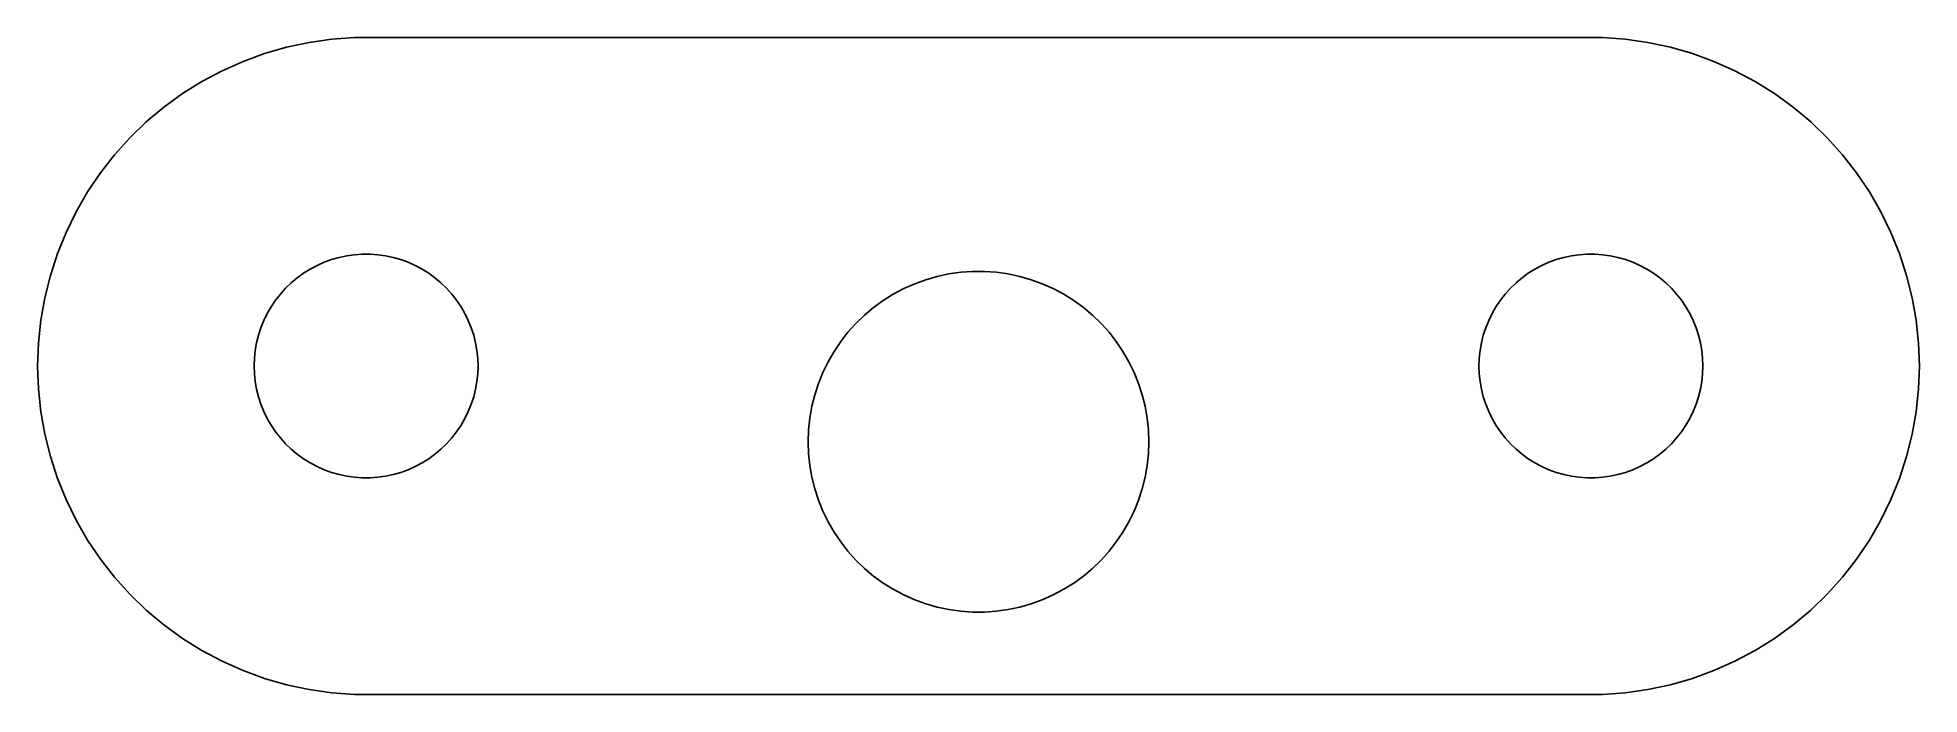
# Model space of a CAD drawing. Header units: metres. Extents: x -33.8 to 33.8, y -11.8 to 11.8.
import ezdxf

# ---------------------------------------------------------------- set-up
doc = ezdxf.new("R2010")
doc.units = ezdxf.units.M

msp = doc.modelspace()

# ---------------------------------------------------------------- linework, layer by layer
for p, q in [((-24.049, 11.6207), (-24.8547, 11.4495)), ((-23.2334, 11.7354), (-24.049, 11.6207)), ((-22.4118, 11.7928), (-23.2334, 11.7354)), ((22.4118, 11.7928), (-22.4118, 11.7928)), ((23.2334, 11.7354), (22.4118, 11.7928)), ((24.049, 11.6207), (23.2334, 11.7354)), ((24.8547, 11.4495), (24.049, 11.6207)), ((-26.4204, 10.9408), (-27.1728, 10.6058)), ((-25.6464, 11.2225), (-26.4204, 10.9408)), ((-24.8547, 11.4495), (-25.6464, 11.2225)), ((25.6464, 11.2225), (24.8547, 11.4495)), ((26.4204, 10.9408), (25.6464, 11.2225)), ((27.1728, 10.6058), (26.4204, 10.9408)), ((-27.9, 10.2191), (-28.5985, 9.78264)), ((-27.1728, 10.6058), (-27.9, 10.2191)), ((27.9, 10.2191), (27.1728, 10.6058)), ((28.5985, 9.78264), (27.9, 10.2191)), ((-28.5985, 9.78264), (-29.2648, 9.29853)), ((29.2648, 9.29853), (28.5985, 9.78264)), ((-29.2648, 9.29853), (-29.8957, 8.76911)), ((29.8957, 8.76911), (29.2648, 9.29853)), ((-30.4882, 8.19697), (-31.0393, 7.58489)), ((-29.8957, 8.76911), (-30.4882, 8.19697)), ((30.4882, 8.19697), (29.8957, 8.76911)), ((31.0393, 7.58489), (30.4882, 8.19697)), ((-31.0393, 7.58489), (-31.5464, 6.93587)), ((31.5464, 6.93587), (31.0393, 7.58489)), ((-31.5464, 6.93587), (-32.007, 6.25305)), ((32.007, 6.25305), (31.5464, 6.93587)), ((-32.007, 6.25305), (-32.4188, 5.53976)), ((32.4188, 5.53976), (32.007, 6.25305)), ((-32.4188, 5.53976), (-32.7798, 4.79949)), ((32.7798, 4.79949), (32.4188, 5.53976)), ((-32.7798, 4.79949), (-33.0884, 4.03584)), ((33.0884, 4.03584), (32.7798, 4.79949)), ((-33.0884, 4.03584), (-33.3429, 3.25252)), ((-24.248, 3.33273), (-24.01, 3.48142)), ((-24.01, 3.48142), (-23.7623, 3.61315)), ((-23.7623, 3.61315), (-23.5059, 3.72728)), ((-23.5059, 3.72728), (-23.2422, 3.82325)), ((-23.2422, 3.82325), (-22.9725, 3.90059)), ((-22.9725, 3.90059), (-22.6981, 3.95893)), ((-22.6981, 3.95893), (-22.4202, 3.99798)), ((-22.4202, 3.99798), (-22.1403, 4.01755)), ((-22.1403, 4.01755), (-21.8597, 4.01755)), ((-21.8597, 4.01755), (-21.5798, 3.99798)), ((-21.5798, 3.99798), (-21.3019, 3.95893)), ((-21.3019, 3.95893), (-21.0275, 3.90059)), ((-21.0275, 3.90059), (-20.7578, 3.82325)), ((-20.7578, 3.82325), (-20.4941, 3.72728)), ((-20.4941, 3.72728), (-20.2377, 3.61315)), ((-20.2377, 3.61315), (-19.99, 3.48142)), ((-19.99, 3.48142), (-19.752, 3.33273)), ((-0.639713, 3.36647), (-0.213585, 3.39627)), ((-0.213585, 3.39627), (0.213585, 3.39627)), ((0.213585, 3.39627), (0.639713, 3.36647)), ((19.752, 3.33273), (19.99, 3.48142)), ((19.99, 3.48142), (20.2377, 3.61315)), ((20.2377, 3.61315), (20.4941, 3.72728)), ((20.4941, 3.72728), (20.7578, 3.82325)), ((20.7578, 3.82325), (21.0275, 3.90059)), ((21.0275, 3.90059), (21.3019, 3.95893)), ((21.3019, 3.95893), (21.5798, 3.99798)), ((21.5798, 3.99798), (21.8597, 4.01755)), ((21.8597, 4.01755), (22.1403, 4.01755)), ((22.1403, 4.01755), (22.4202, 3.99798)), ((22.4202, 3.99798), (22.6981, 3.95893)), ((22.6981, 3.95893), (22.9725, 3.90059)), ((22.9725, 3.90059), (23.2422, 3.82325)), ((23.2422, 3.82325), (23.5059, 3.72728)), ((23.5059, 3.72728), (23.7623, 3.61315)), ((23.7623, 3.61315), (24.01, 3.48142)), ((24.01, 3.48142), (24.248, 3.33273)), ((33.3429, 3.25252), (33.0884, 4.03584)), ((-33.3429, 3.25252), (-33.5421, 2.45336)), ((-25.0795, 2.58401), (-24.8917, 2.79253)), ((-24.8917, 2.79253), (-24.6899, 2.98744)), ((-24.6899, 2.98744), (-24.475, 3.1678)), ((-24.475, 3.1678), (-24.248, 3.33273)), ((-19.752, 3.33273), (-19.525, 3.1678)), ((-19.525, 3.1678), (-19.3101, 2.98744)), ((-19.3101, 2.98744), (-19.1083, 2.79253)), ((-19.1083, 2.79253), (-18.9205, 2.58401)), ((-3.06, 2.58007), (-2.68283, 2.78062)), ((-2.68283, 2.78062), (-2.29259, 2.95437)), ((-2.29259, 2.95437), (-1.89118, 3.10047)), ((-1.89118, 3.10047), (-1.48056, 3.21821)), ((-1.48056, 3.21821), (-1.06273, 3.30702)), ((-1.06273, 3.30702), (-0.639713, 3.36647)), ((0.639713, 3.36647), (1.06273, 3.30702)), ((1.06273, 3.30702), (1.48056, 3.21821)), ((1.48056, 3.21821), (1.89118, 3.10047)), ((1.89118, 3.10047), (2.29259, 2.95437)), ((2.29259, 2.95437), (2.68283, 2.78062)), ((2.68283, 2.78062), (3.06, 2.58007)), ((18.9205, 2.58401), (19.1083, 2.79253)), ((19.1083, 2.79253), (19.3101, 2.98744)), ((19.3101, 2.98744), (19.525, 3.1678)), ((19.525, 3.1678), (19.752, 3.33273)), ((24.248, 3.33273), (24.475, 3.1678)), ((24.475, 3.1678), (24.6899, 2.98744)), ((24.6899, 2.98744), (24.8917, 2.79253)), ((24.8917, 2.79253), (25.0795, 2.58401)), ((33.5421, 2.45336), (33.3429, 3.25252)), ((-33.5421, 2.45336), (-33.6852, 1.64224)), ((-25.5494, 1.88727), (-25.4092, 2.13027)), ((-25.4092, 2.13027), (-25.2522, 2.3629)), ((-25.2522, 2.3629), (-25.0795, 2.58401)), ((-18.9205, 2.58401), (-18.7478, 2.3629)), ((-18.7478, 2.3629), (-18.5908, 2.13027)), ((-18.5908, 2.13027), (-18.4506, 1.88727)), ((-4.09508, 1.82805), (-3.76785, 2.10263)), ((-3.76785, 2.10263), (-3.42226, 2.35371)), ((-3.42226, 2.35371), (-3.06, 2.58007)), ((3.06, 2.58007), (3.42226, 2.35371)), ((3.42226, 2.35371), (3.76785, 2.10263)), ((3.76785, 2.10263), (4.09508, 1.82805)), ((18.4506, 1.88727), (18.5908, 2.13027)), ((18.5908, 2.13027), (18.7478, 2.3629)), ((18.7478, 2.3629), (18.9205, 2.58401)), ((25.0795, 2.58401), (25.2522, 2.3629)), ((25.2522, 2.3629), (25.4092, 2.13027)), ((25.4092, 2.13027), (25.5494, 1.88727)), ((33.6852, 1.64224), (33.5421, 2.45336)), ((-33.6852, 1.64224), (-33.7713, 0.823126)), ((-25.8643, 1.10806), (-25.7776, 1.37492)), ((-25.7776, 1.37492), (-25.6725, 1.63508)), ((-25.6725, 1.63508), (-25.5494, 1.88727)), ((-18.4506, 1.88727), (-18.3275, 1.63508)), ((-18.3275, 1.63508), (-18.2224, 1.37492)), ((-18.2224, 1.37492), (-18.1357, 1.10806)), ((-4.68819, 1.21386), (-4.40236, 1.53131)), ((-4.40236, 1.53131), (-4.09508, 1.82805)), ((4.09508, 1.82805), (4.40236, 1.53131)), ((4.40236, 1.53131), (4.68819, 1.21386)), ((18.1357, 1.10806), (18.2224, 1.37492)), ((18.2224, 1.37492), (18.3275, 1.63508)), ((18.3275, 1.63508), (18.4506, 1.88727)), ((25.5494, 1.88727), (25.6725, 1.63508)), ((25.6725, 1.63508), (25.7776, 1.37492)), ((25.7776, 1.37492), (25.8643, 1.10806)), ((33.7713, 0.823126), (33.6852, 1.64224)), ((-33.7713, 0.823126), (-33.8, 0)), ((-25.9809, 0.559475), (-25.9322, 0.835805)), ((-25.9322, 0.835805), (-25.8643, 1.10806)), ((-18.1357, 1.10806), (-18.0678, 0.835805)), ((-18.0678, 0.835805), (-18.0191, 0.559475)), ((-5.19005, 0.523106), (-4.95118, 0.877245)), ((-4.95118, 0.877245), (-4.68819, 1.21386)), ((4.68819, 1.21386), (4.95118, 0.877245)), ((4.95118, 0.877245), (5.19005, 0.523106)), ((18.0191, 0.559475), (18.0678, 0.835805)), ((18.0678, 0.835805), (18.1357, 1.10806)), ((25.8643, 1.10806), (25.9322, 0.835805)), ((25.9322, 0.835805), (25.9809, 0.559475)), ((33.8, 0), (33.7713, 0.823126)), ((-33.8, 0), (-33.7713, -0.823126)), ((-26.02, 0), (-26.0102, 0.28042)), ((-26.0102, -0.28042), (-26.02, 0)), ((-26.0102, 0.28042), (-25.9809, 0.559475)), ((-18.0191, 0.559475), (-17.9898, 0.28042)), ((-17.9898, 0.28042), (-17.98, 0)), ((-17.98, 0), (-17.9898, -0.28042)), ((-5.5909, -0.230772), (-5.40364, 0.153165)), ((-5.40364, 0.153165), (-5.19005, 0.523106)), ((5.19005, 0.523106), (5.40364, 0.153165)), ((5.40364, 0.153165), (5.5909, -0.230772)), ((17.98, 0), (17.9898, 0.28042)), ((17.9898, -0.28042), (17.98, 0)), ((17.9898, 0.28042), (18.0191, 0.559475)), ((25.9809, 0.559475), (26.0102, 0.28042)), ((26.0102, 0.28042), (26.02, 0)), ((26.02, 0), (26.0102, -0.28042)), ((33.7713, -0.823126), (33.8, 0)), ((-25.9809, -0.559475), (-26.0102, -0.28042)), ((-25.9322, -0.835805), (-25.9809, -0.559475)), ((-18.0191, -0.559475), (-18.0678, -0.835805)), ((-17.9898, -0.28042), (-18.0191, -0.559475)), ((-5.88292, -1.0331), (-5.75092, -0.626837)), ((-5.75092, -0.626837), (-5.5909, -0.230772)), ((5.5909, -0.230772), (5.75092, -0.626837)), ((5.75092, -0.626837), (5.88292, -1.0331)), ((18.0191, -0.559475), (17.9898, -0.28042)), ((18.0678, -0.835805), (18.0191, -0.559475)), ((25.9809, -0.559475), (25.9322, -0.835805)), ((26.0102, -0.28042), (25.9809, -0.559475)), ((-33.7713, -0.823126), (-33.6852, -1.64224)), ((-25.8643, -1.10806), (-25.9322, -0.835805)), ((-25.7776, -1.37492), (-25.8643, -1.10806)), ((-18.1357, -1.10806), (-18.2224, -1.37492)), ((-18.0678, -0.835805), (-18.1357, -1.10806)), ((-5.98626, -1.44758), (-5.88292, -1.0331)), ((5.88292, -1.0331), (5.98626, -1.44758)), ((18.1357, -1.10806), (18.0678, -0.835805)), ((18.2224, -1.37492), (18.1357, -1.10806)), ((25.8643, -1.10806), (25.7776, -1.37492)), ((25.9322, -0.835805), (25.8643, -1.10806)), ((33.6852, -1.64224), (33.7713, -0.823126)), ((-33.6852, -1.64224), (-33.5421, -2.45336)), ((-25.6725, -1.63508), (-25.7776, -1.37492)), ((-25.5494, -1.88727), (-25.6725, -1.63508)), ((-25.4092, -2.13027), (-25.5494, -1.88727)), ((-18.4506, -1.88727), (-18.5908, -2.13027)), ((-18.3275, -1.63508), (-18.4506, -1.88727)), ((-18.2224, -1.37492), (-18.3275, -1.63508)), ((-6.10509, -2.29309), (-6.06044, -1.86826)), ((-6.06044, -1.86826), (-5.98626, -1.44758)), ((5.98626, -1.44758), (6.06044, -1.86826)), ((6.06044, -1.86826), (6.10509, -2.29309)), ((18.3275, -1.63508), (18.2224, -1.37492)), ((18.4506, -1.88727), (18.3275, -1.63508)), ((18.5908, -2.13027), (18.4506, -1.88727)), ((25.5494, -1.88727), (25.4092, -2.13027)), ((25.6725, -1.63508), (25.5494, -1.88727)), ((25.7776, -1.37492), (25.6725, -1.63508)), ((33.5421, -2.45336), (33.6852, -1.64224)), ((-33.5421, -2.45336), (-33.3429, -3.25252)), ((-25.2522, -2.3629), (-25.4092, -2.13027)), ((-25.0795, -2.58401), (-25.2522, -2.3629)), ((-24.8917, -2.79253), (-25.0795, -2.58401)), ((-18.9205, -2.58401), (-19.1083, -2.79253)), ((-18.7478, -2.3629), (-18.9205, -2.58401)), ((-18.5908, -2.13027), (-18.7478, -2.3629)), ((-6.12, -2.72), (-6.10509, -2.29309)), ((6.10509, -2.29309), (6.12, -2.72)), ((18.7478, -2.3629), (18.5908, -2.13027)), ((18.9205, -2.58401), (18.7478, -2.3629)), ((19.1083, -2.79253), (18.9205, -2.58401)), ((25.0795, -2.58401), (24.8917, -2.79253)), ((25.2522, -2.3629), (25.0795, -2.58401)), ((25.4092, -2.13027), (25.2522, -2.3629)), ((33.3429, -3.25252), (33.5421, -2.45336)), ((-33.3429, -3.25252), (-33.0884, -4.03584)), ((-24.6899, -2.98744), (-24.8917, -2.79253)), ((-24.475, -3.1678), (-24.6899, -2.98744)), ((-24.248, -3.33273), (-24.475, -3.1678)), ((-24.01, -3.48142), (-24.248, -3.33273)), ((-19.752, -3.33273), (-19.99, -3.48142)), ((-19.525, -3.1678), (-19.752, -3.33273)), ((-19.3101, -2.98744), (-19.525, -3.1678)), ((-19.1083, -2.79253), (-19.3101, -2.98744)), ((-6.10509, -3.14691), (-6.12, -2.72)), ((-6.06044, -3.57174), (-6.10509, -3.14691)), ((6.10509, -3.14691), (6.06044, -3.57174)), ((6.12, -2.72), (6.10509, -3.14691)), ((19.3101, -2.98744), (19.1083, -2.79253)), ((19.525, -3.1678), (19.3101, -2.98744)), ((19.752, -3.33273), (19.525, -3.1678)), ((19.99, -3.48142), (19.752, -3.33273)), ((24.248, -3.33273), (24.01, -3.48142)), ((24.475, -3.1678), (24.248, -3.33273)), ((24.6899, -2.98744), (24.475, -3.1678)), ((24.8917, -2.79253), (24.6899, -2.98744)), ((33.0884, -4.03584), (33.3429, -3.25252)), ((-33.0884, -4.03584), (-32.7798, -4.79949)), ((-23.7623, -3.61315), (-24.01, -3.48142)), ((-23.5059, -3.72728), (-23.7623, -3.61315)), ((-23.2422, -3.82325), (-23.5059, -3.72728)), ((-22.9725, -3.90059), (-23.2422, -3.82325)), ((-22.6981, -3.95893), (-22.9725, -3.90059)), ((-22.4202, -3.99798), (-22.6981, -3.95893)), ((-22.1403, -4.01755), (-22.4202, -3.99798)), ((-21.8597, -4.01755), (-22.1403, -4.01755)), ((-21.5798, -3.99798), (-21.8597, -4.01755)), ((-21.3019, -3.95893), (-21.5798, -3.99798)), ((-21.0275, -3.90059), (-21.3019, -3.95893)), ((-20.7578, -3.82325), (-21.0275, -3.90059)), ((-20.4941, -3.72728), (-20.7578, -3.82325)), ((-20.2377, -3.61315), (-20.4941, -3.72728)), ((-19.99, -3.48142), (-20.2377, -3.61315)), ((-5.98626, -3.99242), (-6.06044, -3.57174)), ((-5.88292, -4.4069), (-5.98626, -3.99242)), ((5.98626, -3.99242), (5.88292, -4.4069)), ((6.06044, -3.57174), (5.98626, -3.99242)), ((20.2377, -3.61315), (19.99, -3.48142)), ((20.4941, -3.72728), (20.2377, -3.61315)), ((20.7578, -3.82325), (20.4941, -3.72728)), ((21.0275, -3.90059), (20.7578, -3.82325)), ((21.3019, -3.95893), (21.0275, -3.90059)), ((21.5798, -3.99798), (21.3019, -3.95893)), ((21.8597, -4.01755), (21.5798, -3.99798)), ((22.1403, -4.01755), (21.8597, -4.01755)), ((22.4202, -3.99798), (22.1403, -4.01755)), ((22.6981, -3.95893), (22.4202, -3.99798)), ((22.9725, -3.90059), (22.6981, -3.95893)), ((23.2422, -3.82325), (22.9725, -3.90059)), ((23.5059, -3.72728), (23.2422, -3.82325)), ((23.7623, -3.61315), (23.5059, -3.72728)), ((24.01, -3.48142), (23.7623, -3.61315)), ((32.7798, -4.79949), (33.0884, -4.03584)), ((-5.75092, -4.81316), (-5.88292, -4.4069)), ((5.88292, -4.4069), (5.75092, -4.81316)), ((-32.7798, -4.79949), (-32.4188, -5.53976)), ((-5.5909, -5.20923), (-5.75092, -4.81316)), ((-5.40364, -5.59317), (-5.5909, -5.20923)), ((5.5909, -5.20923), (5.40364, -5.59317)), ((5.75092, -4.81316), (5.5909, -5.20923)), ((32.4188, -5.53976), (32.7798, -4.79949)), ((-32.4188, -5.53976), (-32.007, -6.25305)), ((-5.19005, -5.96311), (-5.40364, -5.59317)), ((-4.95118, -6.31725), (-5.19005, -5.96311)), ((5.19005, -5.96311), (4.95118, -6.31725)), ((5.40364, -5.59317), (5.19005, -5.96311)), ((32.007, -6.25305), (32.4188, -5.53976)), ((-32.007, -6.25305), (-31.5464, -6.93587)), ((-4.68819, -6.65386), (-4.95118, -6.31725)), ((-4.40236, -6.97131), (-4.68819, -6.65386)), ((4.68819, -6.65386), (4.40236, -6.97131)), ((4.95118, -6.31725), (4.68819, -6.65386)), ((31.5464, -6.93587), (32.007, -6.25305)), ((-31.5464, -6.93587), (-31.0393, -7.58489)), ((-4.09508, -7.26805), (-4.40236, -6.97131)), ((-3.76785, -7.54263), (-4.09508, -7.26805)), ((4.09508, -7.26805), (3.76785, -7.54263)), ((4.40236, -6.97131), (4.09508, -7.26805)), ((31.0393, -7.58489), (31.5464, -6.93587)), ((-31.0393, -7.58489), (-30.4882, -8.19697)), ((-3.42226, -7.79371), (-3.76785, -7.54263)), ((-3.06, -8.02007), (-3.42226, -7.79371)), ((-2.68283, -8.22062), (-3.06, -8.02007)), ((3.06, -8.02007), (2.68283, -8.22062)), ((3.42226, -7.79371), (3.06, -8.02007)), ((3.76785, -7.54263), (3.42226, -7.79371)), ((30.4882, -8.19697), (31.0393, -7.58489)), ((-30.4882, -8.19697), (-29.8957, -8.76911)), ((-29.8957, -8.76911), (-29.2648, -9.29853)), ((-2.29259, -8.39437), (-2.68283, -8.22062)), ((-1.89118, -8.54047), (-2.29259, -8.39437)), ((-1.48056, -8.65821), (-1.89118, -8.54047)), ((-1.06273, -8.74702), (-1.48056, -8.65821)), ((-0.639713, -8.80647), (-1.06273, -8.74702)), ((1.06273, -8.74702), (0.639713, -8.80647)), ((1.48056, -8.65821), (1.06273, -8.74702)), ((1.89118, -8.54047), (1.48056, -8.65821)), ((2.29259, -8.39437), (1.89118, -8.54047)), ((2.68283, -8.22062), (2.29259, -8.39437)), ((29.2648, -9.29853), (29.8957, -8.76911)), ((29.8957, -8.76911), (30.4882, -8.19697)), ((-29.2648, -9.29853), (-28.5985, -9.78264)), ((-0.213585, -8.83627), (-0.639713, -8.80647)), ((0.213585, -8.83627), (-0.213585, -8.83627)), ((0.639713, -8.80647), (0.213585, -8.83627)), ((28.5985, -9.78264), (29.2648, -9.29853)), ((-28.5985, -9.78264), (-27.9, -10.2191)), ((27.9, -10.2191), (28.5985, -9.78264)), ((-27.9, -10.2191), (-27.1728, -10.6058)), ((-27.1728, -10.6058), (-26.4204, -10.9408)), ((26.4204, -10.9408), (27.1728, -10.6058)), ((27.1728, -10.6058), (27.9, -10.2191)), ((-26.4204, -10.9408), (-25.6464, -11.2225)), ((-25.6464, -11.2225), (-24.8547, -11.4495)), ((-24.8547, -11.4495), (-24.049, -11.6207)), ((24.049, -11.6207), (24.8547, -11.4495)), ((24.8547, -11.4495), (25.6464, -11.2225)), ((25.6464, -11.2225), (26.4204, -10.9408)), ((-24.049, -11.6207), (-23.2334, -11.7354)), ((-23.2334, -11.7354), (-22.4118, -11.7928)), ((-22.4118, -11.7928), (22.4118, -11.7928)), ((22.4118, -11.7928), (23.2334, -11.7354)), ((23.2334, -11.7354), (24.049, -11.6207))]:
    msp.add_line(p, q)

doc.saveas('drawing.dxf')
